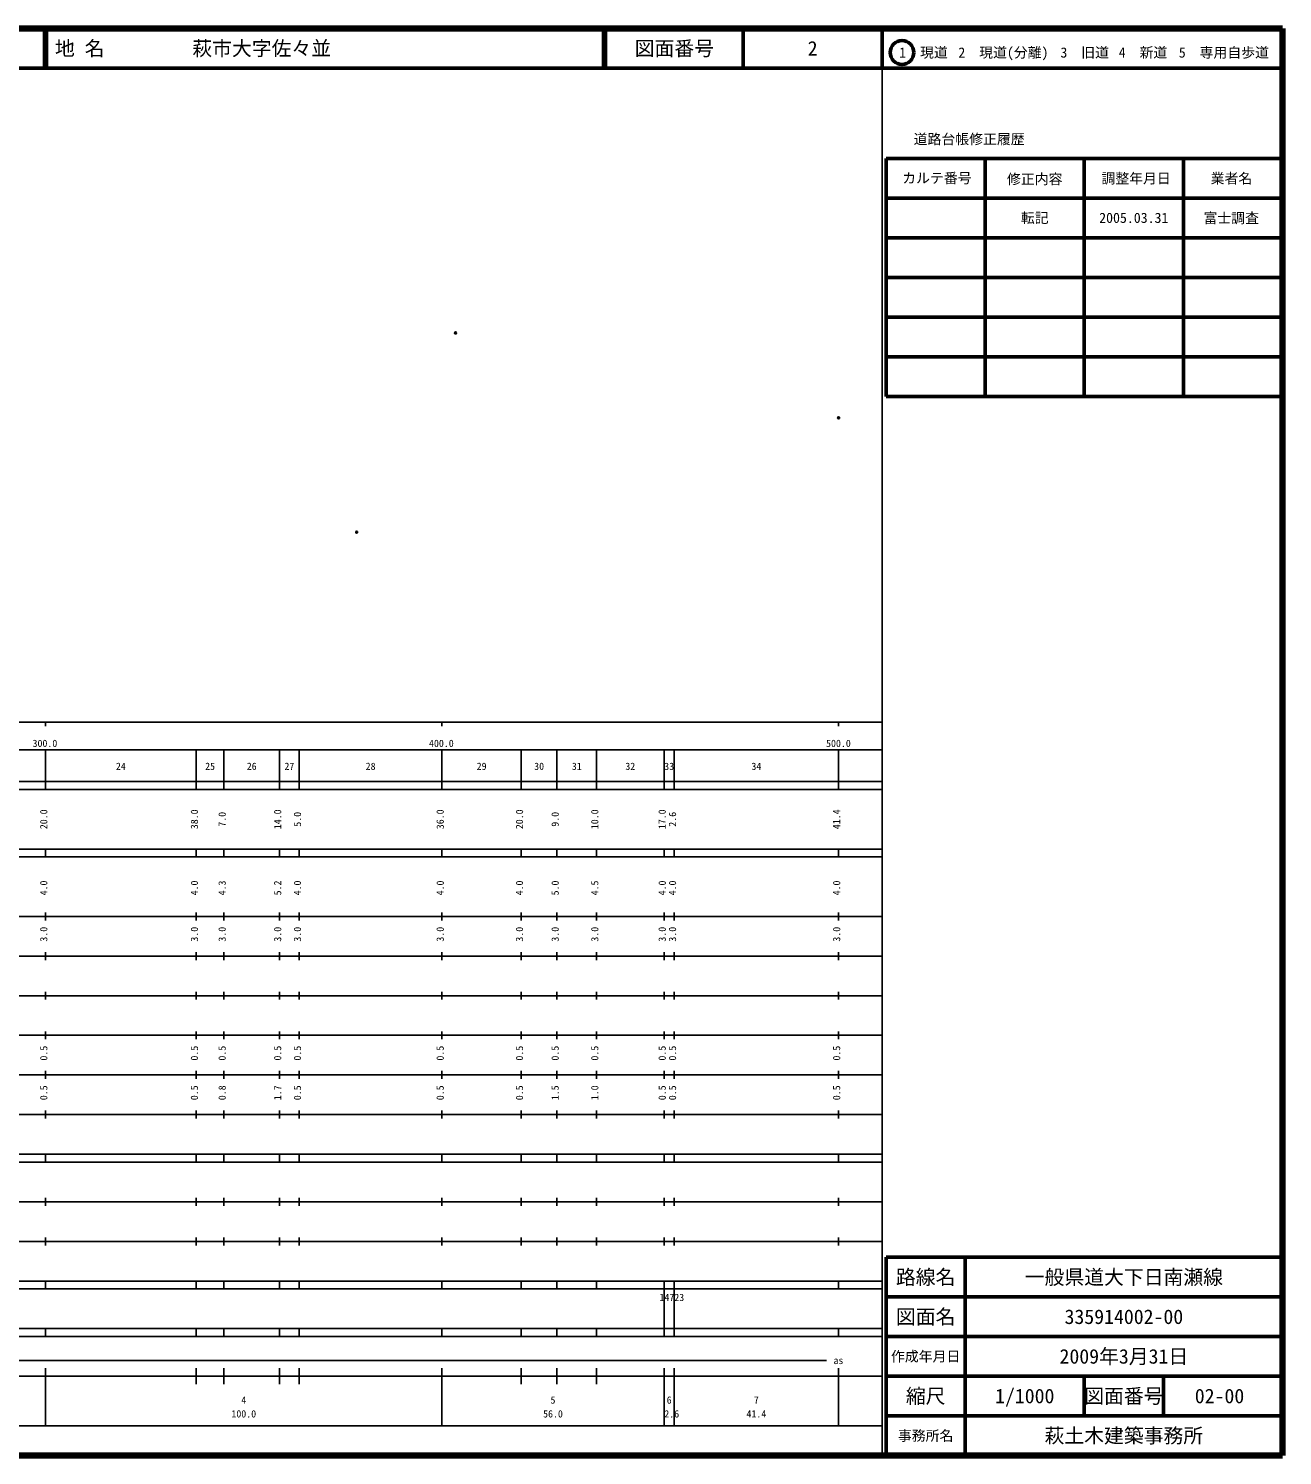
# Model space of a CAD drawing. Units: millimetres on the paper. Extents: x 40 to 680, y 20 to 380.
# Drawn here: x 363.7 to 680, y 20 to 380 of the extents above; entities that cross this region are included whole.
import ezdxf
from ezdxf.enums import TextEntityAlignment as Align

# ---------------------------------------------------------------- set-up
doc = ezdxf.new("R2010")
doc.units = ezdxf.units.MM
doc.header["$PDMODE"] = 32
doc.header["$PDSIZE"] = 0.5
doc.layers.add('M-OTRS', color=6, linetype='Continuous')
doc.layers.add('M-TTL-TXT', color=7, linetype='Continuous')
for name, color, linetype, lineweight in [('M-TTL', 2, 'Continuous', 140), ('M-TTL-BAND', 7, 'Continuous', 25), ('M-TTL-FRAM', 2, 'Continuous', 50), ('M-TTL-LINE', 7, 'Continuous', 50)]:
    doc.layers.add(name, color=color, linetype=linetype, lineweight=lineweight)
doc.styles.add('ＭＳ ゴシック', font='')
doc.styles.get('ＭＳ ゴシック').set_extended_font_data('MS Gothic')

msp = doc.modelspace()

# ---------------------------------------------------------------- linework, layer by layer
at = {"layer": 'M-OTRS'}
for p in [(471.416, 303.191), (568.055, 281.793), (446.476, 252.912)]:
    msp.add_point(p, dxfattribs=at)
at = {"layer": 'M-TTL'}
for p, q in [((680, 380), (40, 380)), ((680, 20), (680, 380)), ((40, 20), (680, 20))]:
    msp.add_line(p, q, dxfattribs=at)
at = {"layer": 'M-TTL-BAND'}
for p, q in [((579, 20), (579, 370)), ((40, 205), (579, 205)), ((368, 205), (368, 204)), ((468, 205), (468, 204)), ((568, 205), (568, 204)), ((68, 198), (579, 198)), ((368, 188), (368, 198)), ((406, 188), (406, 198)), ((413, 188), (413, 198)), ((427, 188), (427, 198)), ((432, 188), (432, 198)), ((468, 188), (468, 198)), ((488, 188), (488, 198)), ((497, 188), (497, 198)), ((507, 188), (507, 198)), ((524, 188), (524, 198)), ((526.6, 188), (526.6, 198)), ((568, 188), (568, 198)), ((40, 190), (579, 190)), ((40, 188), (579, 188)), ((40, 173), (579, 173)), ((368, 171), (368, 173)), ((406, 171), (406, 173)), ((413, 171), (413, 173)), ((427, 171), (427, 173)), ((432, 171), (432, 173)), ((468, 171), (468, 173)), ((488, 171), (488, 173)), ((497, 171), (497, 173)), ((507, 171), (507, 173)), ((524, 171), (524, 173)), ((526.6, 171), (526.6, 173)), ((568, 171), (568, 173)), ((40, 171), (579, 171)), ((40, 156), (579, 156)), ((368, 155), (368, 157)), ((406, 155), (406, 157)), ((413, 155), (413, 157)), ((427, 155), (427, 157)), ((432, 155), (432, 157)), ((468, 155), (468, 157)), ((488, 155), (488, 157)), ((497, 155), (497, 157)), ((507, 155), (507, 157)), ((524, 155), (524, 157)), ((526.6, 155), (526.6, 157)), ((568, 155), (568, 157)), ((46, 146), (579, 146)), ((368, 145), (368, 147)), ((406, 145), (406, 147)), ((413, 145), (413, 147)), ((427, 145), (427, 147)), ((432, 145), (432, 147)), ((468, 145), (468, 147)), ((488, 145), (488, 147)), ((497, 145), (497, 147)), ((507, 145), (507, 147)), ((524, 145), (524, 147)), ((526.6, 145), (526.6, 147)), ((568, 145), (568, 147)), ((368, 135), (368, 137)), ((406, 135), (406, 137)), ((413, 135), (413, 137)), ((427, 135), (427, 137)), ((432, 135), (432, 137)), ((468, 135), (468, 137)), ((488, 135), (488, 137)), ((497, 135), (497, 137)), ((507, 135), (507, 137)), ((524, 135), (524, 137)), ((526.6, 135), (526.6, 137)), ((568, 135), (568, 137)), ((52, 136), (579, 136)), ((46, 126), (579, 126)), ((368, 125), (368, 127)), ((406, 125), (406, 127)), ((413, 125), (413, 127)), ((427, 125), (427, 127)), ((432, 125), (432, 127)), ((468, 125), (468, 127)), ((488, 125), (488, 127)), ((497, 125), (497, 127)), ((507, 125), (507, 127)), ((524, 125), (524, 127)), ((526.6, 125), (526.6, 127)), ((568, 125), (568, 127)), ((52, 116), (579, 116)), ((368, 115), (368, 117)), ((406, 115), (406, 117)), ((413, 115), (413, 117)), ((427, 115), (427, 117)), ((432, 115), (432, 117)), ((468, 115), (468, 117)), ((488, 115), (488, 117)), ((497, 115), (497, 117)), ((507, 115), (507, 117)), ((524, 115), (524, 117)), ((526.6, 115), (526.6, 117)), ((568, 115), (568, 117)), ((46, 106), (579, 106)), ((368, 105), (368, 107)), ((406, 105), (406, 107)), ((413, 105), (413, 107)), ((427, 105), (427, 107)), ((432, 105), (432, 107)), ((468, 105), (468, 107)), ((488, 105), (488, 107)), ((497, 105), (497, 107)), ((507, 105), (507, 107)), ((524, 105), (524, 107)), ((526.6, 105), (526.6, 107)), ((568, 105), (568, 107)), ((40, 96), (579, 96)), ((40, 94), (579, 94)), ((368, 94), (368, 96)), ((406, 94), (406, 96)), ((413, 94), (413, 96)), ((427, 94), (427, 96)), ((432, 94), (432, 96)), ((468, 94), (468, 96)), ((488, 94), (488, 96)), ((497, 94), (497, 96)), ((507, 94), (507, 96)), ((524, 94), (524, 96)), ((526.6, 94), (526.6, 96)), ((568, 94), (568, 96)), ((49, 84), (579, 84)), ((368, 83), (368, 85)), ((406, 83), (406, 85)), ((413, 83), (413, 85)), ((427, 83), (427, 85)), ((432, 83), (432, 85)), ((468, 83), (468, 85)), ((488, 83), (488, 85)), ((497, 83), (497, 85)), ((507, 83), (507, 85)), ((524, 83), (524, 85)), ((526.6, 83), (526.6, 85)), ((568, 83), (568, 85)), ((40, 74), (579, 74)), ((368, 73), (368, 75)), ((406, 73), (406, 75)), ((413, 73), (413, 75)), ((427, 73), (427, 75)), ((432, 73), (432, 75)), ((468, 73), (468, 75)), ((488, 73), (488, 75)), ((497, 73), (497, 75)), ((507, 73), (507, 75)), ((524, 73), (524, 75)), ((526.6, 73), (526.6, 75)), ((568, 73), (568, 75)), ((40, 64), (579, 64)), ((40, 62), (579, 62)), ((368, 62), (368, 64)), ((406, 62), (406, 64)), ((413, 62), (413, 64)), ((427, 62), (427, 64)), ((432, 62), (432, 64)), ((468, 62), (468, 64)), ((488, 62), (488, 64)), ((497, 62), (497, 64)), ((507, 62), (507, 64)), ((524, 62), (524, 64)), ((524, 52), (524, 62)), ((526.6, 62), (526.6, 64)), ((526.6, 52), (526.6, 62)), ((568, 62), (568, 64)), ((40, 52), (579, 52)), ((368, 50), (368, 52)), ((406, 50), (406, 52)), ((413, 50), (413, 52)), ((427, 50), (427, 52)), ((432, 50), (432, 52)), ((468, 50), (468, 52)), ((488, 50), (488, 52)), ((497, 50), (497, 52)), ((507, 50), (507, 52)), ((524, 50), (524, 52)), ((526.6, 50), (526.6, 52)), ((568, 50), (568, 52)), ((40, 50), (579, 50)), ((71, 44), (565, 44)), ((40, 40), (579, 40)), ((368, 27.5), (368, 42)), ((406, 38), (406, 42)), ((413, 38), (413, 42)), ((427, 38), (427, 42)), ((432, 38), (432, 42)), ((468, 27.5), (468, 42)), ((488, 38), (488, 42)), ((497, 38), (497, 42)), ((507, 38), (507, 42)), ((524, 27.5), (524, 42)), ((526.6, 27.5), (526.6, 42)), ((568, 27.5), (568, 42)), ((68, 27.5), (579, 27.5))]:
    msp.add_line(p, q, dxfattribs=at)
at = {"layer": 'M-TTL-FRAM'}
for p, q in [((580, 347.197), (580, 287.197)), ((580, 347.197), (680, 347.197)), ((580, 287.197), (680, 287.197)), ((680, 70), (580, 70)), ((580, 70), (580, 20))]:
    msp.add_line(p, q, dxfattribs=at)
at = {"layer": 'M-TTL-LINE'}
for p, q in [((367.75, 380), (367.75, 370)), ((368.25, 380), (368.25, 370)), ((508.747, 380), (508.747, 370)), ((509.247, 380), (509.247, 370)), ((543.997, 380), (543.997, 370)), ((579, 380), (579, 370)), ((40, 370), (680, 370)), ((605, 347.197), (605, 287.197)), ((630, 347.197), (630, 287.197)), ((655, 347.197), (655, 287.197)), ((580, 337.197), (680, 337.197)), ((580, 327.197), (680, 327.197)), ((580, 317.197), (680, 317.197)), ((580, 307.197), (680, 307.197)), ((580, 297.197), (680, 297.197)), ((600, 70), (600, 20)), ((680, 60), (580, 60)), ((680, 50), (580, 50)), ((680, 40), (580, 40)), ((630, 40), (630, 30)), ((650, 40), (650, 30)), ((680, 30), (580, 30))]:
    msp.add_line(p, q, dxfattribs=at)
msp.add_circle((584.031, 373.958), 3, dxfattribs=at)

# ---------------------------------------------------------------- texts
at = {"layer": 'M-TTL-BAND', "style": 'ＭＳ ゴシック'}
for s, p in [('300.0', (367.844, 198.195)), ('400.0', (467.844, 198.195)), ('500.0', (568, 198.195)), ('24', (387, 192.405)), ('25', (409.5, 192.405)), ('26', (420, 192.405)), ('27', (429.5, 192.405)), ('28', (450, 192.405)), ('29', (478, 192.405)), ('30', (492.5, 192.405)), ('31', (502, 192.405)), ('32', (515.5, 192.405)), ('33', (525.3, 192.405)), ('34', (547.3, 192.405)), ('as', (568, 42.5)), ('4', (418, 32.523)), ('5', (496, 32.523)), ('6', (525.3, 32.523)), ('7', (547.3, 32.523)), ('100.0', (418, 29.033)), ('56.0', (496, 29.033)), ('2.6', (525.949, 29.033)), ('41.4', (547.3, 29.033))]:
    msp.add_text(s, height=1.833, dxfattribs=at).set_placement(p, align=Align.BOTTOM_CENTER)
for s, p in [('20.0', (369, 180.5)), ('38.0', (407, 180.5)), ('7.0', (414, 180.5)), ('14.0', (428, 180.5)), ('5.0', (433, 180.5)), ('36.0', (469, 180.5)), ('20.0', (489, 180.5)), ('9.0', (498, 180.5)), ('10.0', (508, 180.5)), ('17.0', (525, 180.5)), ('2.6', (527.6, 180.5)), ('41.4', (569, 180.5)), ('4.0', (369, 163.174)), ('4.0', (407, 163.174)), ('4.3', (414, 163.174)), ('5.2', (428, 163.174)), ('4.0', (433, 163.174)), ('4.0', (469, 163.174)), ('4.0', (489, 163.174)), ('5.0', (498, 163.174)), ('4.5', (508, 163.174)), ('4.0', (525, 163.174)), ('4.0', (527.6, 163.174)), ('4.0', (569, 163.174)), ('3.0', (369, 151.5)), ('3.0', (407, 151.5)), ('3.0', (414, 151.5)), ('3.0', (428, 151.5)), ('3.0', (433, 151.5)), ('3.0', (469, 151.5)), ('3.0', (489, 151.5)), ('3.0', (498, 151.5)), ('3.0', (508, 151.5)), ('3.0', (525, 151.5)), ('3.0', (527.6, 151.5)), ('3.0', (569, 151.5)), ('0.5', (369, 121.5)), ('0.5', (407, 121.5)), ('0.5', (414, 121.5)), ('0.5', (428, 121.5)), ('0.5', (433, 121.5)), ('0.5', (469, 121.5)), ('0.5', (489, 121.5)), ('0.5', (498, 121.5)), ('0.5', (508, 121.5)), ('0.5', (525, 121.5)), ('0.5', (527.6, 121.5)), ('0.5', (569, 121.5)), ('0.5', (369, 111.5)), ('0.5', (407, 111.5)), ('0.8', (414, 111.5)), ('1.7', (428, 111.5)), ('0.5', (433, 111.5)), ('0.5', (469, 111.5)), ('0.5', (489, 111.5)), ('1.5', (498, 111.5)), ('1.0', (508, 111.5)), ('0.5', (525, 111.5)), ('0.5', (527.6, 111.5)), ('0.5', (569, 111.5))]:
    msp.add_text(s, height=1.833, rotation=90, dxfattribs=at).set_placement(p, align=Align.BOTTOM_CENTER)
msp.add_text('14723', height=1.833, dxfattribs=at).set_placement((522.864, 58.405), align=Align.BOTTOM_LEFT)
at = {"layer": 'M-TTL-TXT', "style": 'ＭＳ ゴシック'}
for s, p in [('地 名', (370.38, 375)), ('萩市大字佐々並', (405.024, 375))]:
    msp.add_text(s, height=3.666, dxfattribs=at).set_placement(p, align=Align.MIDDLE_LEFT)
for s, height, p in [('図面番号', 3.666, (526.622, 375)), ('2', 3.666, (561.497, 375)), ('1\u3000現道', 2.566, (589.448, 373.958)), ('2\u3000現道(分離)', 2.566, (609.619, 373.958)), ('3\u3000旧道', 2.566, (630.121, 373.958)), ('4\u3000新道', 2.566, (644.824, 373.958)), ('5\u3000専用自歩道', 2.566, (665.228, 373.958)), ('道路台帳修正履歴', 2.566, (600.968, 352.113)), ('カルテ番号', 2.566, (592.839, 342.277)), ('修正内容', 2.566, (617.509, 342.023)), ('調整年月日', 2.566, (643.089, 342.197)), ('業者名', 2.566, (667.134, 342.197)), ('転記', 2.566, (617.5, 332.245)), ('2005.03.31', 2.566, (642.5, 332.245)), ('富士調査', 2.566, (667.077, 332.189)), ('路線名', 3.666, (590, 65)), ('路線名', 3.666, (590, 65)), ('一般県道大下日南瀬線', 3.666, (640, 65)), ('図面名', 3.666, (590, 55)), ('図面名', 3.666, (590, 55)), ('335914002-00', 3.666, (640, 55)), ('2009年3月31日', 3.666, (640, 45)), ('作成年月日', 2.566, (590, 45)), ('作成年月日', 2.566, (590, 45)), ('縮尺', 3.666, (590, 35)), ('縮尺', 3.666, (590, 35)), ('1/1000', 3.666, (615, 35)), ('図面番号', 3.666, (640, 35)), ('図面番号', 3.666, (640, 35)), ('02-00', 3.666, (664.125, 35)), ('事務所名', 2.566, (590, 25)), ('事務所名', 2.566, (590, 25)), ('萩土木建築事務所', 3.666, (640, 25))]:
    msp.add_text(s, height=height, dxfattribs=at).set_placement(p, align=Align.MIDDLE_CENTER)

doc.saveas('drawing.dxf')
